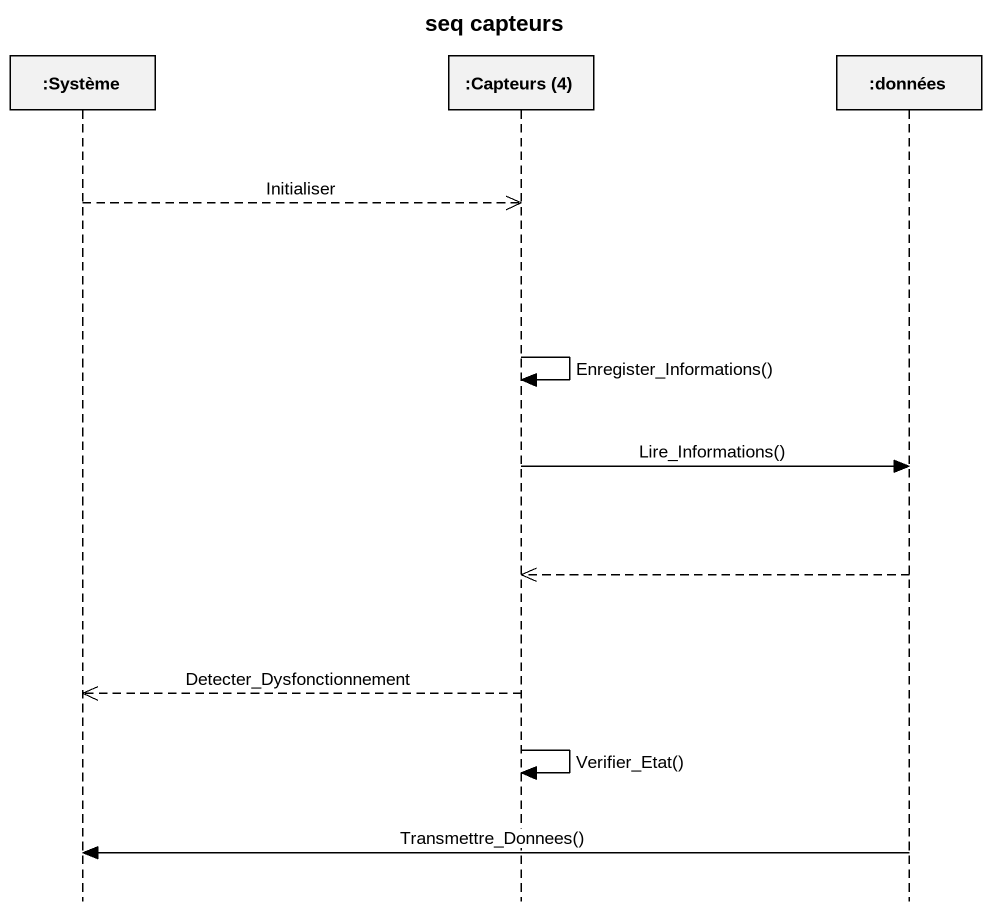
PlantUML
@startuml
title seq capteurs
hide footbox
participant ":Système" as Système
participant ":Capteurs (4)" as Capteurs_4
participant ":données" as données

Système -->> Capteurs_4 : Initialiser
Capteurs_4 -> Capteurs_4 : Enregister_Informations()
Capteurs_4 -> données : Lire_Informations()
données -->> Capteurs_4
Capteurs_4 -->> Système : Detecter_Dysfonctionnement
Capteurs_4 -> Capteurs_4 : Verifier_Etat()
données -> Système : Transmettre_Donnees()
@enduml
